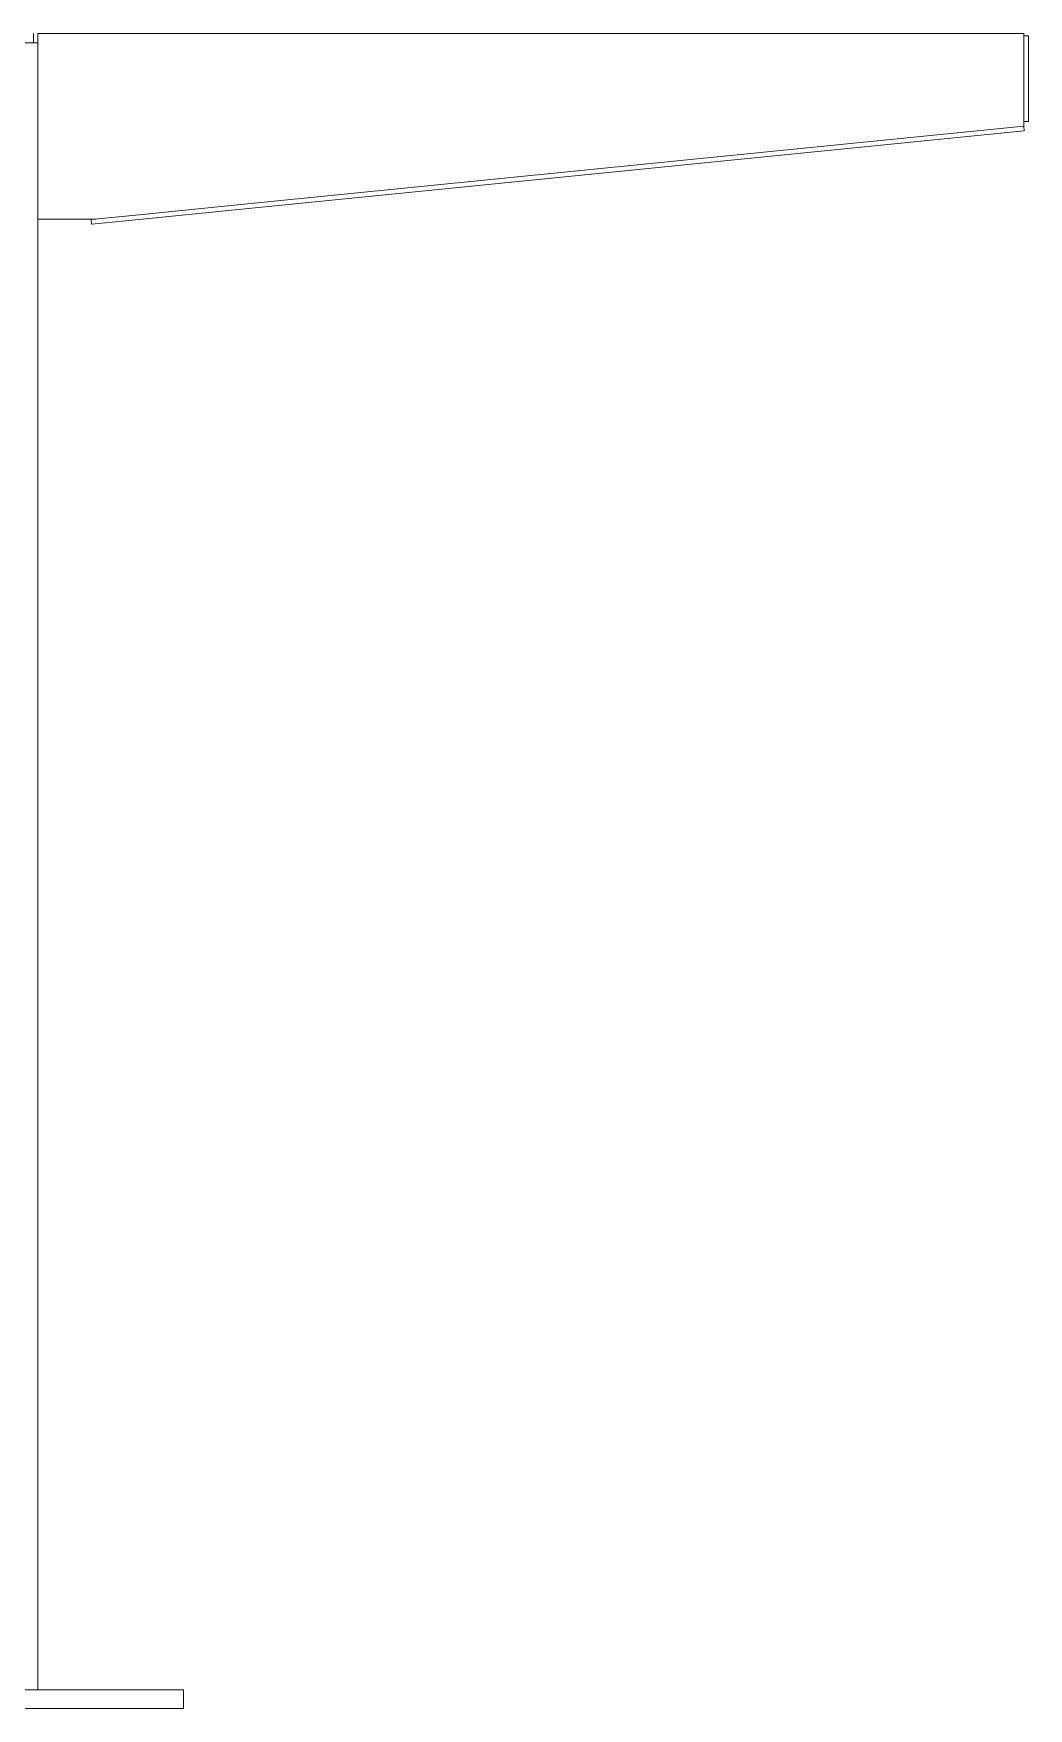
# Model space of a CAD drawing. Header units: inches. Extents: x 34 to 350, y 156 to 377.
# Drawn here: x 153.74 to 182.5, y 289.95 to 338.36 of the extents above; entities that cross this region are included whole.
import ezdxf

# ---------------------------------------------------------------- set-up
doc = ezdxf.new("R2010")
doc.units = ezdxf.units.IN
doc.header["$MEASUREMENT"] = 0
doc.layers.add('DIMS', color=7, linetype='Continuous')

# ---------------------------------------------------------------- blocks, each defined once
blk = doc.blocks.new('block 38')
at = {"layer": 'DIMS', "color": 7, "lineweight": 18, "true_color": 0xffffff}
blk.add_lwpolyline([(153.745, 338.363), (153.745, 338.095)], dxfattribs=at)
blk = doc.blocks.new('block 41')
at = {"layer": 'DIMS', "color": 7, "lineweight": 18, "true_color": 0xffffff}
blk.add_lwpolyline([(158.079, 290.489), (158.079, 289.952)], dxfattribs=at)
blk = doc.blocks.new('block 155')
at = {"layer": 'DIMS', "color": 7, "lineweight": 18, "true_color": 0xffffff}
blk.add_lwpolyline([(155.808, 333.025), (155.408, 332.985)], dxfattribs=at)
blk = doc.blocks.new('block 156')
at = {"layer": 'DIMS', "color": 7, "lineweight": 18, "true_color": 0xffffff}
blk.add_lwpolyline([(155.421, 332.852), (155.821, 332.892)], dxfattribs=at)
blk = doc.blocks.new('block 157')
at = {"layer": 'DIMS', "color": 7, "lineweight": 18, "true_color": 0xffffff}
blk.add_lwpolyline([(155.408, 332.985), (155.421, 332.852)], dxfattribs=at)
blk = doc.blocks.new('block 158')
at = {"layer": 'DIMS', "color": 7, "lineweight": 18, "true_color": 0xffffff}
blk.add_lwpolyline([(182.375, 335.547), (155.821, 332.892)], dxfattribs=at)
blk = doc.blocks.new('block 159')
at = {"layer": 'DIMS', "color": 7, "lineweight": 18, "true_color": 0xffffff}
blk.add_lwpolyline([(182.361, 335.681), (182.375, 335.547)], dxfattribs=at)
blk = doc.blocks.new('block 160')
at = {"layer": 'DIMS', "color": 7, "lineweight": 18, "true_color": 0xffffff}
blk.add_lwpolyline([(155.808, 333.025), (156.7, 333.115)], dxfattribs=at)
blk = doc.blocks.new('block 163')
at = {"layer": 'DIMS', "color": 7, "lineweight": 18, "true_color": 0xffffff}
blk.add_lwpolyline([(153.865, 338.095), (151.343, 338.095)], dxfattribs=at)
blk = doc.blocks.new('block 164')
at = {"layer": 'DIMS', "color": 7, "lineweight": 18, "true_color": 0xffffff}
blk.add_lwpolyline([(153.865, 290.489), (153.865, 332.999)], dxfattribs=at)
blk = doc.blocks.new('block 392')
at = {"layer": 'DIMS', "color": 7, "lineweight": 18, "true_color": 0xffffff}
blk.add_lwpolyline([(182.495, 338.001), (182.495, 338.296)], dxfattribs=at)
blk = doc.blocks.new('block 393')
at = {"layer": 'DIMS', "color": 7, "lineweight": 18, "true_color": 0xffffff}
blk.add_lwpolyline([(182.361, 338.296), (182.495, 338.296)], dxfattribs=at)
blk = doc.blocks.new('block 394')
at = {"layer": 'DIMS', "color": 7, "lineweight": 18, "true_color": 0xffffff}
blk.add_lwpolyline([(182.495, 335.815), (182.495, 338.001)], dxfattribs=at)
blk = doc.blocks.new('block 395')
at = {"layer": 'DIMS', "color": 7, "lineweight": 18, "true_color": 0xffffff}
blk.add_lwpolyline([(182.361, 335.815), (182.495, 335.815)], dxfattribs=at)
blk = doc.blocks.new('block 405')
at = {"layer": 'DIMS', "color": 7, "lineweight": 18, "true_color": 0xffffff}
blk.add_lwpolyline([(182.361, 335.681), (159.833, 333.428)], dxfattribs=at)
blk = doc.blocks.new('block 406')
at = {"layer": 'DIMS', "color": 7, "lineweight": 18, "true_color": 0xffffff}
blk.add_lwpolyline([(156.7, 333.115), (159.833, 333.428)], dxfattribs=at)
blk = doc.blocks.new('block 407')
at = {"layer": 'DIMS', "color": 7, "lineweight": 18, "true_color": 0xffffff}
blk.add_lwpolyline([(153.865, 338.363), (153.865, 337.933)], dxfattribs=at)
blk = doc.blocks.new('block 408')
at = {"layer": 'DIMS', "color": 7, "lineweight": 18, "true_color": 0xffffff}
blk.add_lwpolyline([(182.361, 338.363), (153.865, 338.363)], dxfattribs=at)
blk = doc.blocks.new('block 409')
at = {"layer": 'DIMS', "color": 7, "lineweight": 18, "true_color": 0xffffff}
blk.add_lwpolyline([(182.361, 337.933), (182.361, 338.363)], dxfattribs=at)
blk = doc.blocks.new('block 410')
at = {"layer": 'DIMS', "color": 7, "lineweight": 18, "true_color": 0xffffff}
blk.add_lwpolyline([(182.361, 337.933), (182.361, 335.681)], dxfattribs=at)
blk = doc.blocks.new('block 411')
at = {"layer": 'DIMS', "color": 7, "lineweight": 18, "true_color": 0xffffff}
blk.add_lwpolyline([(153.865, 333.428), (153.865, 337.933)], dxfattribs=at)
blk = doc.blocks.new('block 412')
at = {"layer": 'DIMS', "color": 7, "lineweight": 18, "true_color": 0xffffff}
blk.add_lwpolyline([(153.865, 333.428), (153.865, 332.999)], dxfattribs=at)
blk = doc.blocks.new('block 413')
at = {"layer": 'DIMS', "color": 7, "lineweight": 18, "true_color": 0xffffff}
blk.add_lwpolyline([(153.865, 332.999), (155.541, 332.999)], dxfattribs=at)
blk = doc.blocks.new('block 416')
at = {"layer": 'DIMS', "color": 7, "lineweight": 18, "true_color": 0xffffff}
blk.add_lwpolyline([(144.343, 289.952), (158.079, 289.952)], dxfattribs=at)
blk = doc.blocks.new('block 417')
at = {"layer": 'DIMS', "color": 7, "lineweight": 18, "true_color": 0xffffff}
blk.add_lwpolyline([(158.079, 290.489), (144.343, 290.489)], dxfattribs=at)

msp = doc.modelspace()

# ---------------------------------------------------------------- block references
at = {"layer": 'DIMS'}
for name in ['block 163', 'block 38', 'block 407', 'block 408', 'block 411', 'block 409', 'block 393', 'block 410', 'block 392', 'block 394', 'block 158', 'block 405', 'block 395', 'block 159', 'block 412', 'block 160', 'block 406', 'block 164', 'block 413', 'block 155', 'block 157', 'block 156', 'block 417', 'block 41', 'block 416']:
    msp.add_blockref(name, (0, 0), dxfattribs=at)

doc.saveas('drawing.dxf')
